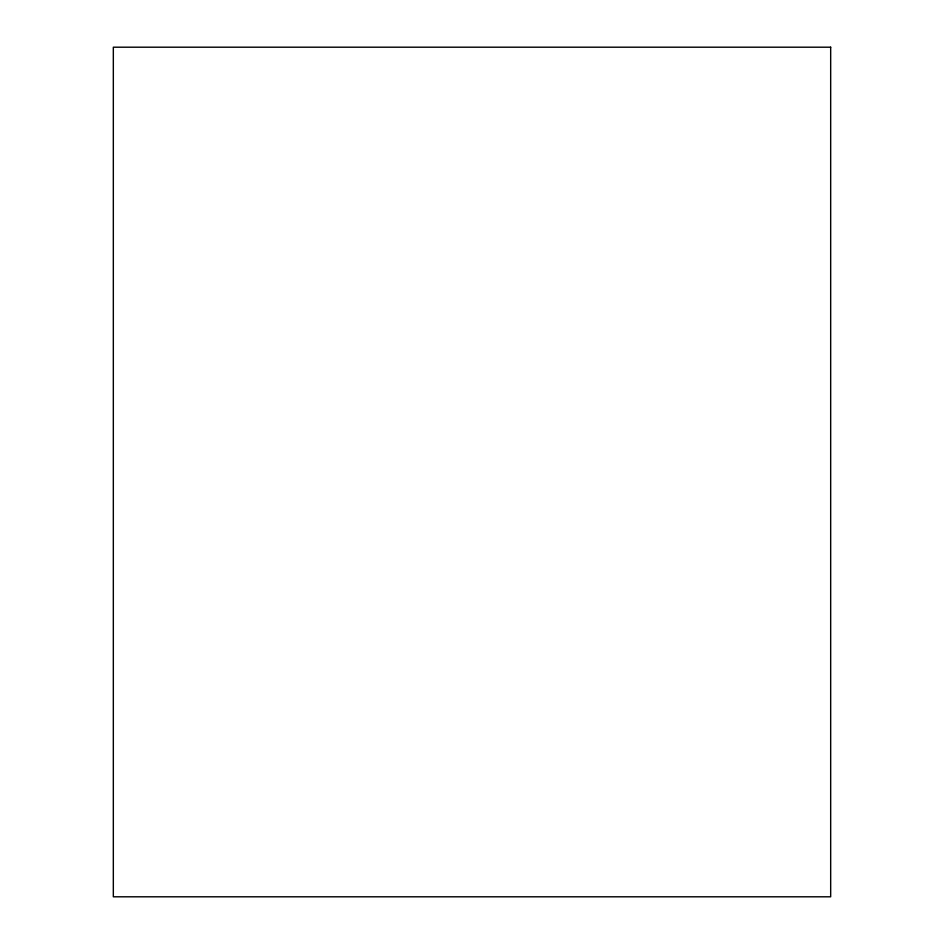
<?xml version="1.0" encoding="UTF-8"?>
<svg xmlns="http://www.w3.org/2000/svg" width="944" height="944" viewBox="0 0 944 944"><rect width="100%" height="100%" fill="white"/><g stroke="black" fill="none" stroke-linecap="round" stroke-linejoin="round"><path stroke-width="1.42" d="M830.673 47.2L113.327 47.2L113.327 896.8L830.673 896.8L830.673 47.2"/></g></svg>
